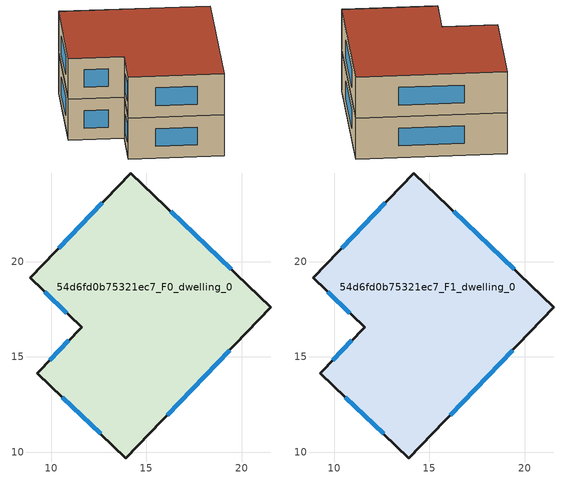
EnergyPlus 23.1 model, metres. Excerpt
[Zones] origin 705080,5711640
54d6fd0b75321ec7_F0_dwelling_0
 floor ground (EU_floor_Construction): 21.54,17.61 13.91,9.68 9.26,14.14 11.58,16.56 8.88,19.15 14.18,24.66 z0
 wall outside (EU_wall_Construction): 8.88,19.15 11.58,16.56 9.26,14.14 13.91,9.68 21.54,17.61 14.18,24.66 8.88,19.15 z0:3
 window (EU_Window_Construction): 9.65,18.41 10.82,17.3 / 12.68,23.1 10.39,20.71 / 19.45,19.61 16.27,22.66 / 16.08,11.94 19.37,15.36 / 10.58,12.88 12.59,10.95 / 10.92,15.87 9.92,14.83 z0.85:2.15
54d6fd0b75321ec7_F1_dwelling_0
 floor to 54d6fd0b75321ec7_F0_dwelling_0 (EU_floor_Construction): 21.54,17.61 13.91,9.68 9.26,14.14 11.58,16.56 8.88,19.15 14.18,24.66 z3
 wall outside (EU_wall_Construction): 8.88,19.15 11.58,16.56 9.26,14.14 13.91,9.68 21.54,17.61 14.18,24.66 8.88,19.15 z3:6
 window (EU_Window_Construction): 9.65,18.41 10.82,17.3 / 12.68,23.1 10.39,20.71 / 19.45,19.61 16.27,22.66 / 16.08,11.94 19.37,15.36 / 10.58,12.88 12.59,10.95 / 10.92,15.87 9.92,14.83 z3.85:5.15
 roof outside (EU_roof_Construction): 13.91,9.68 21.54,17.61 14.18,24.66 8.88,19.15 11.58,16.56 9.26,14.14 z6
[Building]
EU S2 Campaign: North Axis=0; Terrain=City; Solar Distribution=FullExterior
[Site:Location]
London: Latitude=51.5; Longitude=-0.5; Time Zone=0; Elevation=25
[SizingPeriod:WeatherFileDays]
AnnualSizingPeriod: Begin Month=1; Begin Day of Month=1; End Month=12; End Day of Month=31; Day of Week for Start Day=Monday; Use Weather File Daylight Saving Period=No; Use Weather File Rain and Snow Indicators=No
[MATERIAL]
EU_InternalMass_Material: Roughness=MediumRough; Thickness=0.1; Conductivity=1; Density=1800; Specific Heat=900; Thermal Absorptance=0.9; Solar Absorptance=0.7; Visible Absorptance=0.7
[MATERIAL:NOMASS] Roughness=MediumRough; Thermal Absorptance=0.9; Solar Absorptance=0.7; Visible Absorptance=0.7
Name | Thermal Resistance
EU_wall_NoMass | 0.733725
EU_roof_NoMass | 0.779582
EU_floor_NoMass | 1.52114
[WINDOWMATERIAL:SIMPLEGLAZINGSYSTEM]
EU_Window_SimpleGlazing: UFactor=3.92839; Solar Heat Gain Coefficient=0.85; Visible Transmittance=0.85
[CONSTRUCTION]
EU_wall_Construction: EU_wall_NoMass
EU_roof_Construction: EU_roof_NoMass
EU_floor_Construction: EU_floor_NoMass
EU_Window_Construction: EU_Window_SimpleGlazing
EU_InternalMass_Construction: EU_InternalMass_Material
[ZONE] Type=1; Multiplier=1; Ceiling Height=autocalculate; Volume=298.612; Floor Area=autocalculate; Part of Total Floor Area=Yes
54d6fd0b75321ec7_F0_dwelling_0; 54d6fd0b75321ec7_F1_dwelling_0
[INTERNALMASS] Construction=EU_InternalMass_Construction; Surface Area=99.5378
Name | Zone or ZoneList
54d6fd0b75321ec7_F0_dwelling_0_EU_InternalMass | 54d6fd0b75321ec7_F0_dwelling_0
54d6fd0b75321ec7_F1_dwelling_0_EU_InternalMass | 54d6fd0b75321ec7_F1_dwelling_0
[OTHEREQUIPMENT] Fuel Type=Electricity; Design Level Calculation Method=Watts/Area; Power per Zone Floor Area=1; Fraction Latent=0; Fraction Radiant=0; Fraction Lost=0; Carbon Dioxide Generation Rate=0; EndUse Subcategory=EU_Step8_InternalGains
Name | Zone or ZoneList or Space or SpaceList | Schedule
EU_Step8_InternalGain_54d6fd0b75321ec7_F0_dwelling_0_f000 | 54d6fd0b75321ec7_F0_dwelling_0 | EU_Step8_GainSchedule_54d6fd0b75321ec7_F0_dwelling_0_f000
EU_Step8_InternalGain_54d6fd0b75321ec7_F1_dwelling_0_f000 | 54d6fd0b75321ec7_F1_dwelling_0 | EU_Step8_GainSchedule_54d6fd0b75321ec7_F1_dwelling_0_f000
[ZONEVENTILATION:DESIGNFLOWRATE] Schedule=EU_AlwaysOn; Design Flow Rate Calculation Method=AirChanges/Hour; Air Changes per Hour=0.481027; Ventilation Type=Natural; Fan Pressure Rise=0; Fan Total Efficiency=1; Constant Term Coefficient=1; Temperature Term Coefficient=0; Velocity Term Coefficient=0; Velocity Squared Term Coefficient=0; Minimum Indoor Temperature=-100; Maximum Indoor Temperature=100; Delta Temperature=-100; Minimum Outdoor Temperature=-100; Maximum Outdoor Temperature=100; Maximum Wind Speed=40
Name | Zone or ZoneList or Space or SpaceList
EU_ConstantAir_54d6fd0b75321ec7_F0_dwelling_0 | 54d6fd0b75321ec7_F0_dwelling_0
EU_ConstantAir_54d6fd0b75321ec7_F1_dwelling_0 | 54d6fd0b75321ec7_F1_dwelling_0
[HVACTEMPLATE:THERMOSTAT] Constant Heating Setpoint=20; Constant Cooling Setpoint=50
EU_HeatOnly_54d6fd0b75321ec7_F0_dwelling_0; EU_HeatOnly_54d6fd0b75321ec7_F1_dwelling_0
[HVACTEMPLATE:ZONE:IDEALLOADSAIRSYSTEM] System Availability Schedule=EU_AlwaysOn; Maximum Heating Supply Air Temperature=50; Minimum Cooling Supply Air Temperature=13; Maximum Heating Supply Air Humidity Ratio=0.0156; Minimum Cooling Supply Air Humidity Ratio=0.0077; Heating Limit=NoLimit; Cooling Limit=NoLimit; Heating Availability Schedule=EU_AlwaysOn; Cooling Availability Schedule=EU_CoolingOff; Dehumidification Control Type=ConstantSensibleHeatRatio; Cooling Sensible Heat Ratio=0.7; Dehumidification Setpoint=60; Humidification Control Type=None; Humidification Setpoint=30; Outdoor Air Method=None; Outdoor Air Flow Rate per Person=0.00944; Outdoor Air Flow Rate per Zone Floor Area=0; Outdoor Air Flow Rate per Zone=0; Demand Controlled Ventilation Type=None; Outdoor Air Economizer Type=NoEconomizer; Heat Recovery Type=None; Sensible Heat Recovery Effectiveness=0.7; Latent Heat Recovery Effectiveness=0.65
Name | Template Thermostat
54d6fd0b75321ec7_F0_dwelling_0 | EU_HeatOnly_54d6fd0b75321ec7_F0_dwelling_0
54d6fd0b75321ec7_F1_dwelling_0 | EU_HeatOnly_54d6fd0b75321ec7_F1_dwelling_0
[SIZING:ZONE] Zone Cooling Design Supply Air Temperature Input Method=SupplyAirTemperature; Zone Cooling Design Supply Air Temperature=13; Zone Heating Design Supply Air Temperature Input Method=SupplyAirTemperature; Zone Heating Design Supply Air Temperature=50; Zone Cooling Design Supply Air Humidity Ratio=0.008; Zone Heating Design Supply Air Humidity Ratio=0.008; Cooling Design Air Flow Method=DesignDay; Cooling Design Air Flow Rate=0; Cooling Minimum Air Flow per Zone Floor Area=0.000762; Cooling Minimum Air Flow=0; Cooling Minimum Air Flow Fraction=0.2; Heating Design Air Flow Method=DesignDay; Heating Design Air Flow Rate=0; Heating Maximum Air Flow per Zone Floor Area=0.002032; Heating Maximum Air Flow=0.141576; Heating Maximum Air Flow Fraction=0.3; Account for Dedicated Outdoor Air System=No; Dedicated Outdoor Air System Control Strategy=NeutralSupplyAir; Dedicated Outdoor Air Low Setpoint Temperature for Design=autosize; Dedicated Outdoor Air High Setpoint Temperature for Design=autosize; Zone Load Sizing Method=Sensible Load Only No Latent Load; Zone Latent Cooling Design Supply Air Humidity Ratio Input Method=HumidityRatioDifference; Zone Cooling Design Supply Air Humidity Ratio Difference=0.005; Zone Latent Heating Design Supply Air Humidity Ratio Input Method=HumidityRatioDifference; Zone Humidification Design Supply Air Humidity Ratio Difference=0.005
54d6fd0b75321ec7_F0_dwelling_0; 54d6fd0b75321ec7_F1_dwelling_0
[SCHEDULE:CONSTANT]
Name | Hourly Value
EU_AlwaysOn | 1
EU_CoolingOff | 0
[SCHEDULE:FILE] Column Number=1; Rows to Skip at Top=0; Number of Hours of Data=8760; Column Separator=Comma; Interpolate to Timestep=No; Minutes per Item=60; Adjust Schedule for Daylight Savings=Yes
Name | File
EU_Step8_GainSchedule_54d6fd0b75321ec7_F0_dwelling_0_f000 | ../../schedules/54d6fd0b75321ec7/54d6fd0b75321ec7_F0_dwelling_0_f000_gain.csv
EU_Step8_GainSchedule_54d6fd0b75321ec7_F1_dwelling_0_f000 | ../../schedules/54d6fd0b75321ec7/54d6fd0b75321ec7_F1_dwelling_0_f000_gain.csv
